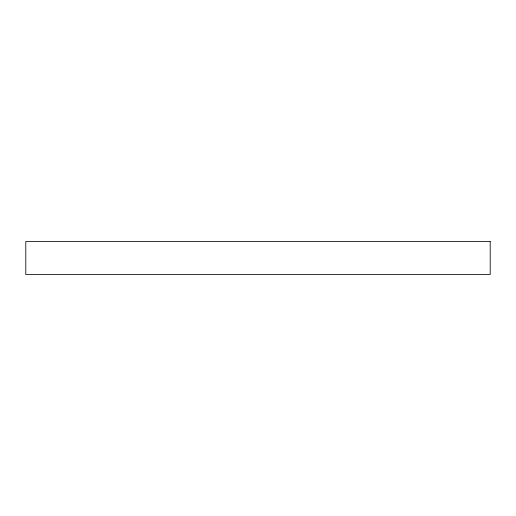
<?xml version="1.0" encoding="UTF-8"?>
<svg xmlns="http://www.w3.org/2000/svg" width="516" height="516" viewBox="0 0 516 516"><rect width="100%" height="100%" fill="white"/><g stroke="black" fill="none" stroke-linecap="round" stroke-linejoin="round"><path stroke-width="0.77" d="M490.2 241.52L25.8 241.52L25.8 274.48L490.2 274.48L490.2 241.52"/></g></svg>
